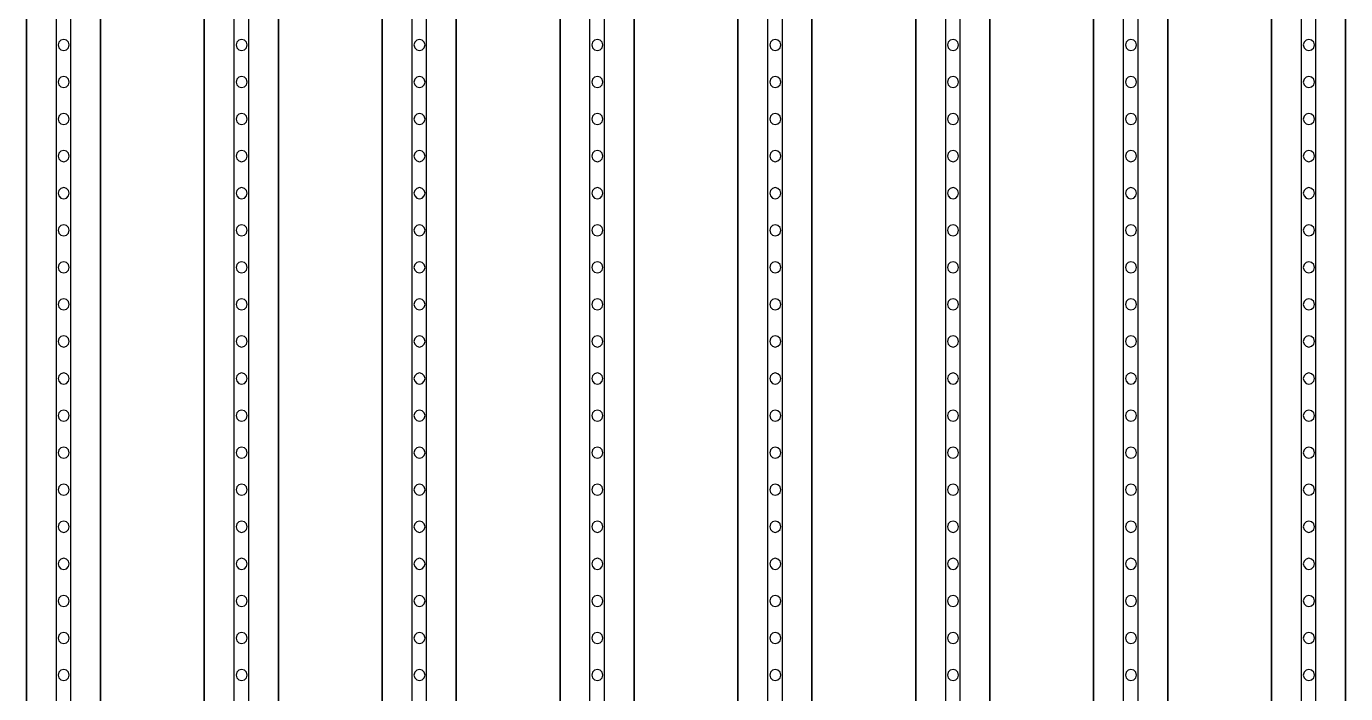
# Model space of a CAD drawing. Header units: metres. Extents: x -1550 to 1550, y -904 to 26100.
# Drawn here: x -574 to -396, y 6279 to 6369 of the extents above; entities that cross this region are included whole.
import ezdxf

# ---------------------------------------------------------------- set-up
doc = ezdxf.new("R2010")
doc.units = ezdxf.units.M
for name, color, linetype in [('Metal', 4, 'CONTINUOUS'), ('pattern_ionp', 7, 'CONTINUOUS'), ('Polyimide', 3, 'CONTINUOUS'), ('Polyimide_Negative', 5, 'CONTINUOUS')]:
    doc.layers.add(name, color=color, linetype=linetype)

msp = doc.modelspace()

# ---------------------------------------------------------------- linework, layer by layer
at = {"layer": 'Metal'}
for points in [[(-568, 4365.01), (-568, 11993.5), (-570, 11993.5), (-570, 11993.5), (-570, 4365.01)], [(-544, 4305.01), (-544, 11993.5), (-546, 11993.5), (-546, 11993.5), (-546, 4305.01)], [(-520, 4245.01), (-520, 11993.5), (-522, 11993.5), (-522, 11993.5), (-522, 4245.01)], [(-496, 4185.01), (-496, 11993.5), (-498, 11993.5), (-498, 11993.5), (-498, 4185.01)], [(-472, 4125.01), (-472, 11993.5), (-474, 11993.5), (-474, 11993.5), (-474, 4125.01)], [(-448, 4065.01), (-448, 11993.5), (-450, 11993.5), (-450, 11993.5), (-450, 4065.01)], [(-424, 4005.01), (-424, 11993.5), (-426, 11993.5), (-426, 11993.5), (-426, 4005.01)], [(-400, 3945.01), (-400, 11993.5), (-402, 11993.5), (-402, 11993.5), (-402, 3945.01)]]:
    msp.add_lwpolyline(points, dxfattribs=at)
at = {"layer": 'pattern_ionp'}
for points in [[(-568.21, 6366.45), (-568.31, 6366.83), (-568.59, 6367.1), (-568.96, 6367.2), (-569.34, 6367.1), (-569.61, 6366.83), (-569.71, 6366.45), (-569.61, 6366.08), (-569.34, 6365.8), (-568.96, 6365.7), (-568.59, 6365.8), (-568.31, 6366.08), (-568.21, 6366.45)], [(-544.21, 6366.45), (-544.31, 6366.83), (-544.59, 6367.1), (-544.96, 6367.2), (-545.34, 6367.1), (-545.61, 6366.83), (-545.71, 6366.45), (-545.61, 6366.08), (-545.34, 6365.8), (-544.96, 6365.7), (-544.59, 6365.8), (-544.31, 6366.08), (-544.21, 6366.45)], [(-520.21, 6366.45), (-520.31, 6366.83), (-520.59, 6367.1), (-520.96, 6367.2), (-521.34, 6367.1), (-521.61, 6366.83), (-521.71, 6366.45), (-521.61, 6366.08), (-521.34, 6365.8), (-520.96, 6365.7), (-520.59, 6365.8), (-520.31, 6366.08), (-520.21, 6366.45)], [(-496.21, 6366.45), (-496.31, 6366.83), (-496.59, 6367.1), (-496.96, 6367.2), (-497.34, 6367.1), (-497.61, 6366.83), (-497.71, 6366.45), (-497.61, 6366.08), (-497.34, 6365.8), (-496.96, 6365.7), (-496.59, 6365.8), (-496.31, 6366.08), (-496.21, 6366.45)], [(-472.21, 6366.45), (-472.31, 6366.83), (-472.59, 6367.1), (-472.96, 6367.2), (-473.34, 6367.1), (-473.61, 6366.83), (-473.71, 6366.45), (-473.61, 6366.08), (-473.34, 6365.8), (-472.96, 6365.7), (-472.59, 6365.8), (-472.31, 6366.08), (-472.21, 6366.45)], [(-448.21, 6366.45), (-448.31, 6366.83), (-448.59, 6367.1), (-448.96, 6367.2), (-449.34, 6367.1), (-449.61, 6366.83), (-449.71, 6366.45), (-449.61, 6366.08), (-449.34, 6365.8), (-448.96, 6365.7), (-448.59, 6365.8), (-448.31, 6366.08), (-448.21, 6366.45)], [(-424.21, 6366.45), (-424.31, 6366.83), (-424.59, 6367.1), (-424.96, 6367.2), (-425.34, 6367.1), (-425.61, 6366.83), (-425.71, 6366.45), (-425.61, 6366.08), (-425.34, 6365.8), (-424.96, 6365.7), (-424.59, 6365.8), (-424.31, 6366.08), (-424.21, 6366.45)], [(-400.21, 6366.45), (-400.31, 6366.83), (-400.59, 6367.1), (-400.96, 6367.2), (-401.34, 6367.1), (-401.61, 6366.83), (-401.71, 6366.45), (-401.61, 6366.08), (-401.34, 6365.8), (-400.96, 6365.7), (-400.59, 6365.8), (-400.31, 6366.08), (-400.21, 6366.45)], [(-568.21, 6361.45), (-568.31, 6361.83), (-568.59, 6362.1), (-568.96, 6362.2), (-569.34, 6362.1), (-569.61, 6361.83), (-569.71, 6361.45), (-569.61, 6361.08), (-569.34, 6360.8), (-568.96, 6360.7), (-568.59, 6360.8), (-568.31, 6361.08), (-568.21, 6361.45)], [(-544.21, 6361.45), (-544.31, 6361.83), (-544.59, 6362.1), (-544.96, 6362.2), (-545.34, 6362.1), (-545.61, 6361.83), (-545.71, 6361.45), (-545.61, 6361.08), (-545.34, 6360.8), (-544.96, 6360.7), (-544.59, 6360.8), (-544.31, 6361.08), (-544.21, 6361.45)], [(-520.21, 6361.45), (-520.31, 6361.83), (-520.59, 6362.1), (-520.96, 6362.2), (-521.34, 6362.1), (-521.61, 6361.83), (-521.71, 6361.45), (-521.61, 6361.08), (-521.34, 6360.8), (-520.96, 6360.7), (-520.59, 6360.8), (-520.31, 6361.08), (-520.21, 6361.45)], [(-496.21, 6361.45), (-496.31, 6361.83), (-496.59, 6362.1), (-496.96, 6362.2), (-497.34, 6362.1), (-497.61, 6361.83), (-497.71, 6361.45), (-497.61, 6361.08), (-497.34, 6360.8), (-496.96, 6360.7), (-496.59, 6360.8), (-496.31, 6361.08), (-496.21, 6361.45)], [(-472.21, 6361.45), (-472.31, 6361.83), (-472.59, 6362.1), (-472.96, 6362.2), (-473.34, 6362.1), (-473.61, 6361.83), (-473.71, 6361.45), (-473.61, 6361.08), (-473.34, 6360.8), (-472.96, 6360.7), (-472.59, 6360.8), (-472.31, 6361.08), (-472.21, 6361.45)], [(-448.21, 6361.45), (-448.31, 6361.83), (-448.59, 6362.1), (-448.96, 6362.2), (-449.34, 6362.1), (-449.61, 6361.83), (-449.71, 6361.45), (-449.61, 6361.08), (-449.34, 6360.8), (-448.96, 6360.7), (-448.59, 6360.8), (-448.31, 6361.08), (-448.21, 6361.45)], [(-424.21, 6361.45), (-424.31, 6361.83), (-424.59, 6362.1), (-424.96, 6362.2), (-425.34, 6362.1), (-425.61, 6361.83), (-425.71, 6361.45), (-425.61, 6361.08), (-425.34, 6360.8), (-424.96, 6360.7), (-424.59, 6360.8), (-424.31, 6361.08), (-424.21, 6361.45)], [(-400.21, 6361.45), (-400.31, 6361.83), (-400.59, 6362.1), (-400.96, 6362.2), (-401.34, 6362.1), (-401.61, 6361.83), (-401.71, 6361.45), (-401.61, 6361.08), (-401.34, 6360.8), (-400.96, 6360.7), (-400.59, 6360.8), (-400.31, 6361.08), (-400.21, 6361.45)], [(-568.21, 6356.45), (-568.31, 6356.83), (-568.59, 6357.1), (-568.96, 6357.2), (-569.34, 6357.1), (-569.61, 6356.83), (-569.71, 6356.45), (-569.61, 6356.08), (-569.34, 6355.8), (-568.96, 6355.7), (-568.59, 6355.8), (-568.31, 6356.08), (-568.21, 6356.45)], [(-544.21, 6356.45), (-544.31, 6356.83), (-544.59, 6357.1), (-544.96, 6357.2), (-545.34, 6357.1), (-545.61, 6356.83), (-545.71, 6356.45), (-545.61, 6356.08), (-545.34, 6355.8), (-544.96, 6355.7), (-544.59, 6355.8), (-544.31, 6356.08), (-544.21, 6356.45)], [(-520.21, 6356.45), (-520.31, 6356.83), (-520.59, 6357.1), (-520.96, 6357.2), (-521.34, 6357.1), (-521.61, 6356.83), (-521.71, 6356.45), (-521.61, 6356.08), (-521.34, 6355.8), (-520.96, 6355.7), (-520.59, 6355.8), (-520.31, 6356.08), (-520.21, 6356.45)], [(-496.21, 6356.45), (-496.31, 6356.83), (-496.59, 6357.1), (-496.96, 6357.2), (-497.34, 6357.1), (-497.61, 6356.83), (-497.71, 6356.45), (-497.61, 6356.08), (-497.34, 6355.8), (-496.96, 6355.7), (-496.59, 6355.8), (-496.31, 6356.08), (-496.21, 6356.45)], [(-472.21, 6356.45), (-472.31, 6356.83), (-472.59, 6357.1), (-472.96, 6357.2), (-473.34, 6357.1), (-473.61, 6356.83), (-473.71, 6356.45), (-473.61, 6356.08), (-473.34, 6355.8), (-472.96, 6355.7), (-472.59, 6355.8), (-472.31, 6356.08), (-472.21, 6356.45)], [(-448.21, 6356.45), (-448.31, 6356.83), (-448.59, 6357.1), (-448.96, 6357.2), (-449.34, 6357.1), (-449.61, 6356.83), (-449.71, 6356.45), (-449.61, 6356.08), (-449.34, 6355.8), (-448.96, 6355.7), (-448.59, 6355.8), (-448.31, 6356.08), (-448.21, 6356.45)], [(-424.21, 6356.45), (-424.31, 6356.83), (-424.59, 6357.1), (-424.96, 6357.2), (-425.34, 6357.1), (-425.61, 6356.83), (-425.71, 6356.45), (-425.61, 6356.08), (-425.34, 6355.8), (-424.96, 6355.7), (-424.59, 6355.8), (-424.31, 6356.08), (-424.21, 6356.45)], [(-400.21, 6356.45), (-400.31, 6356.83), (-400.59, 6357.1), (-400.96, 6357.2), (-401.34, 6357.1), (-401.61, 6356.83), (-401.71, 6356.45), (-401.61, 6356.08), (-401.34, 6355.8), (-400.96, 6355.7), (-400.59, 6355.8), (-400.31, 6356.08), (-400.21, 6356.45)], [(-568.21, 6351.45), (-568.31, 6351.83), (-568.59, 6352.1), (-568.96, 6352.2), (-569.34, 6352.1), (-569.61, 6351.83), (-569.71, 6351.45), (-569.61, 6351.08), (-569.34, 6350.8), (-568.96, 6350.7), (-568.59, 6350.8), (-568.31, 6351.08), (-568.21, 6351.45)], [(-544.21, 6351.45), (-544.31, 6351.83), (-544.59, 6352.1), (-544.96, 6352.2), (-545.34, 6352.1), (-545.61, 6351.83), (-545.71, 6351.45), (-545.61, 6351.08), (-545.34, 6350.8), (-544.96, 6350.7), (-544.59, 6350.8), (-544.31, 6351.08), (-544.21, 6351.45)], [(-520.21, 6351.45), (-520.31, 6351.83), (-520.59, 6352.1), (-520.96, 6352.2), (-521.34, 6352.1), (-521.61, 6351.83), (-521.71, 6351.45), (-521.61, 6351.08), (-521.34, 6350.8), (-520.96, 6350.7), (-520.59, 6350.8), (-520.31, 6351.08), (-520.21, 6351.45)], [(-496.21, 6351.45), (-496.31, 6351.83), (-496.59, 6352.1), (-496.96, 6352.2), (-497.34, 6352.1), (-497.61, 6351.83), (-497.71, 6351.45), (-497.61, 6351.08), (-497.34, 6350.8), (-496.96, 6350.7), (-496.59, 6350.8), (-496.31, 6351.08), (-496.21, 6351.45)], [(-472.21, 6351.45), (-472.31, 6351.83), (-472.59, 6352.1), (-472.96, 6352.2), (-473.34, 6352.1), (-473.61, 6351.83), (-473.71, 6351.45), (-473.61, 6351.08), (-473.34, 6350.8), (-472.96, 6350.7), (-472.59, 6350.8), (-472.31, 6351.08), (-472.21, 6351.45)], [(-448.21, 6351.45), (-448.31, 6351.83), (-448.59, 6352.1), (-448.96, 6352.2), (-449.34, 6352.1), (-449.61, 6351.83), (-449.71, 6351.45), (-449.61, 6351.08), (-449.34, 6350.8), (-448.96, 6350.7), (-448.59, 6350.8), (-448.31, 6351.08), (-448.21, 6351.45)], [(-424.21, 6351.45), (-424.31, 6351.83), (-424.59, 6352.1), (-424.96, 6352.2), (-425.34, 6352.1), (-425.61, 6351.83), (-425.71, 6351.45), (-425.61, 6351.08), (-425.34, 6350.8), (-424.96, 6350.7), (-424.59, 6350.8), (-424.31, 6351.08), (-424.21, 6351.45)], [(-400.21, 6351.45), (-400.31, 6351.83), (-400.59, 6352.1), (-400.96, 6352.2), (-401.34, 6352.1), (-401.61, 6351.83), (-401.71, 6351.45), (-401.61, 6351.08), (-401.34, 6350.8), (-400.96, 6350.7), (-400.59, 6350.8), (-400.31, 6351.08), (-400.21, 6351.45)], [(-568.21, 6346.45), (-568.31, 6346.83), (-568.59, 6347.1), (-568.96, 6347.2), (-569.34, 6347.1), (-569.61, 6346.83), (-569.71, 6346.45), (-569.61, 6346.08), (-569.34, 6345.8), (-568.96, 6345.7), (-568.59, 6345.8), (-568.31, 6346.08), (-568.21, 6346.45)], [(-544.21, 6346.45), (-544.31, 6346.83), (-544.59, 6347.1), (-544.96, 6347.2), (-545.34, 6347.1), (-545.61, 6346.83), (-545.71, 6346.45), (-545.61, 6346.08), (-545.34, 6345.8), (-544.96, 6345.7), (-544.59, 6345.8), (-544.31, 6346.08), (-544.21, 6346.45)], [(-520.21, 6346.45), (-520.31, 6346.83), (-520.59, 6347.1), (-520.96, 6347.2), (-521.34, 6347.1), (-521.61, 6346.83), (-521.71, 6346.45), (-521.61, 6346.08), (-521.34, 6345.8), (-520.96, 6345.7), (-520.59, 6345.8), (-520.31, 6346.08), (-520.21, 6346.45)], [(-496.21, 6346.45), (-496.31, 6346.83), (-496.59, 6347.1), (-496.96, 6347.2), (-497.34, 6347.1), (-497.61, 6346.83), (-497.71, 6346.45), (-497.61, 6346.08), (-497.34, 6345.8), (-496.96, 6345.7), (-496.59, 6345.8), (-496.31, 6346.08), (-496.21, 6346.45)], [(-472.21, 6346.45), (-472.31, 6346.83), (-472.59, 6347.1), (-472.96, 6347.2), (-473.34, 6347.1), (-473.61, 6346.83), (-473.71, 6346.45), (-473.61, 6346.08), (-473.34, 6345.8), (-472.96, 6345.7), (-472.59, 6345.8), (-472.31, 6346.08), (-472.21, 6346.45)], [(-448.21, 6346.45), (-448.31, 6346.83), (-448.59, 6347.1), (-448.96, 6347.2), (-449.34, 6347.1), (-449.61, 6346.83), (-449.71, 6346.45), (-449.61, 6346.08), (-449.34, 6345.8), (-448.96, 6345.7), (-448.59, 6345.8), (-448.31, 6346.08), (-448.21, 6346.45)], [(-424.21, 6346.45), (-424.31, 6346.83), (-424.59, 6347.1), (-424.96, 6347.2), (-425.34, 6347.1), (-425.61, 6346.83), (-425.71, 6346.45), (-425.61, 6346.08), (-425.34, 6345.8), (-424.96, 6345.7), (-424.59, 6345.8), (-424.31, 6346.08), (-424.21, 6346.45)], [(-400.21, 6346.45), (-400.31, 6346.83), (-400.59, 6347.1), (-400.96, 6347.2), (-401.34, 6347.1), (-401.61, 6346.83), (-401.71, 6346.45), (-401.61, 6346.08), (-401.34, 6345.8), (-400.96, 6345.7), (-400.59, 6345.8), (-400.31, 6346.08), (-400.21, 6346.45)], [(-568.21, 6341.45), (-568.31, 6341.83), (-568.59, 6342.1), (-568.96, 6342.2), (-569.34, 6342.1), (-569.61, 6341.83), (-569.71, 6341.45), (-569.61, 6341.08), (-569.34, 6340.8), (-568.96, 6340.7), (-568.59, 6340.8), (-568.31, 6341.08), (-568.21, 6341.45)], [(-544.21, 6341.45), (-544.31, 6341.83), (-544.59, 6342.1), (-544.96, 6342.2), (-545.34, 6342.1), (-545.61, 6341.83), (-545.71, 6341.45), (-545.61, 6341.08), (-545.34, 6340.8), (-544.96, 6340.7), (-544.59, 6340.8), (-544.31, 6341.08), (-544.21, 6341.45)], [(-520.21, 6341.45), (-520.31, 6341.83), (-520.59, 6342.1), (-520.96, 6342.2), (-521.34, 6342.1), (-521.61, 6341.83), (-521.71, 6341.45), (-521.61, 6341.08), (-521.34, 6340.8), (-520.96, 6340.7), (-520.59, 6340.8), (-520.31, 6341.08), (-520.21, 6341.45)], [(-496.21, 6341.45), (-496.31, 6341.83), (-496.59, 6342.1), (-496.96, 6342.2), (-497.34, 6342.1), (-497.61, 6341.83), (-497.71, 6341.45), (-497.61, 6341.08), (-497.34, 6340.8), (-496.96, 6340.7), (-496.59, 6340.8), (-496.31, 6341.08), (-496.21, 6341.45)], [(-472.21, 6341.45), (-472.31, 6341.83), (-472.59, 6342.1), (-472.96, 6342.2), (-473.34, 6342.1), (-473.61, 6341.83), (-473.71, 6341.45), (-473.61, 6341.08), (-473.34, 6340.8), (-472.96, 6340.7), (-472.59, 6340.8), (-472.31, 6341.08), (-472.21, 6341.45)], [(-448.21, 6341.45), (-448.31, 6341.83), (-448.59, 6342.1), (-448.96, 6342.2), (-449.34, 6342.1), (-449.61, 6341.83), (-449.71, 6341.45), (-449.61, 6341.08), (-449.34, 6340.8), (-448.96, 6340.7), (-448.59, 6340.8), (-448.31, 6341.08), (-448.21, 6341.45)], [(-424.21, 6341.45), (-424.31, 6341.83), (-424.59, 6342.1), (-424.96, 6342.2), (-425.34, 6342.1), (-425.61, 6341.83), (-425.71, 6341.45), (-425.61, 6341.08), (-425.34, 6340.8), (-424.96, 6340.7), (-424.59, 6340.8), (-424.31, 6341.08), (-424.21, 6341.45)], [(-400.21, 6341.45), (-400.31, 6341.83), (-400.59, 6342.1), (-400.96, 6342.2), (-401.34, 6342.1), (-401.61, 6341.83), (-401.71, 6341.45), (-401.61, 6341.08), (-401.34, 6340.8), (-400.96, 6340.7), (-400.59, 6340.8), (-400.31, 6341.08), (-400.21, 6341.45)], [(-568.21, 6336.45), (-568.31, 6336.83), (-568.59, 6337.1), (-568.96, 6337.2), (-569.34, 6337.1), (-569.61, 6336.83), (-569.71, 6336.45), (-569.61, 6336.08), (-569.34, 6335.8), (-568.96, 6335.7), (-568.59, 6335.8), (-568.31, 6336.08), (-568.21, 6336.45)], [(-544.21, 6336.45), (-544.31, 6336.83), (-544.59, 6337.1), (-544.96, 6337.2), (-545.34, 6337.1), (-545.61, 6336.83), (-545.71, 6336.45), (-545.61, 6336.08), (-545.34, 6335.8), (-544.96, 6335.7), (-544.59, 6335.8), (-544.31, 6336.08), (-544.21, 6336.45)], [(-520.21, 6336.45), (-520.31, 6336.83), (-520.59, 6337.1), (-520.96, 6337.2), (-521.34, 6337.1), (-521.61, 6336.83), (-521.71, 6336.45), (-521.61, 6336.08), (-521.34, 6335.8), (-520.96, 6335.7), (-520.59, 6335.8), (-520.31, 6336.08), (-520.21, 6336.45)], [(-496.21, 6336.45), (-496.31, 6336.83), (-496.59, 6337.1), (-496.96, 6337.2), (-497.34, 6337.1), (-497.61, 6336.83), (-497.71, 6336.45), (-497.61, 6336.08), (-497.34, 6335.8), (-496.96, 6335.7), (-496.59, 6335.8), (-496.31, 6336.08), (-496.21, 6336.45)], [(-472.21, 6336.45), (-472.31, 6336.83), (-472.59, 6337.1), (-472.96, 6337.2), (-473.34, 6337.1), (-473.61, 6336.83), (-473.71, 6336.45), (-473.61, 6336.08), (-473.34, 6335.8), (-472.96, 6335.7), (-472.59, 6335.8), (-472.31, 6336.08), (-472.21, 6336.45)], [(-448.21, 6336.45), (-448.31, 6336.83), (-448.59, 6337.1), (-448.96, 6337.2), (-449.34, 6337.1), (-449.61, 6336.83), (-449.71, 6336.45), (-449.61, 6336.08), (-449.34, 6335.8), (-448.96, 6335.7), (-448.59, 6335.8), (-448.31, 6336.08), (-448.21, 6336.45)], [(-424.21, 6336.45), (-424.31, 6336.83), (-424.59, 6337.1), (-424.96, 6337.2), (-425.34, 6337.1), (-425.61, 6336.83), (-425.71, 6336.45), (-425.61, 6336.08), (-425.34, 6335.8), (-424.96, 6335.7), (-424.59, 6335.8), (-424.31, 6336.08), (-424.21, 6336.45)], [(-400.21, 6336.45), (-400.31, 6336.83), (-400.59, 6337.1), (-400.96, 6337.2), (-401.34, 6337.1), (-401.61, 6336.83), (-401.71, 6336.45), (-401.61, 6336.08), (-401.34, 6335.8), (-400.96, 6335.7), (-400.59, 6335.8), (-400.31, 6336.08), (-400.21, 6336.45)], [(-568.21, 6331.45), (-568.31, 6331.83), (-568.59, 6332.1), (-568.96, 6332.2), (-569.34, 6332.1), (-569.61, 6331.83), (-569.71, 6331.45), (-569.61, 6331.08), (-569.34, 6330.8), (-568.96, 6330.7), (-568.59, 6330.8), (-568.31, 6331.08), (-568.21, 6331.45)], [(-544.21, 6331.45), (-544.31, 6331.83), (-544.59, 6332.1), (-544.96, 6332.2), (-545.34, 6332.1), (-545.61, 6331.83), (-545.71, 6331.45), (-545.61, 6331.08), (-545.34, 6330.8), (-544.96, 6330.7), (-544.59, 6330.8), (-544.31, 6331.08), (-544.21, 6331.45)], [(-520.21, 6331.45), (-520.31, 6331.83), (-520.59, 6332.1), (-520.96, 6332.2), (-521.34, 6332.1), (-521.61, 6331.83), (-521.71, 6331.45), (-521.61, 6331.08), (-521.34, 6330.8), (-520.96, 6330.7), (-520.59, 6330.8), (-520.31, 6331.08), (-520.21, 6331.45)], [(-496.21, 6331.45), (-496.31, 6331.83), (-496.59, 6332.1), (-496.96, 6332.2), (-497.34, 6332.1), (-497.61, 6331.83), (-497.71, 6331.45), (-497.61, 6331.08), (-497.34, 6330.8), (-496.96, 6330.7), (-496.59, 6330.8), (-496.31, 6331.08), (-496.21, 6331.45)], [(-472.21, 6331.45), (-472.31, 6331.83), (-472.59, 6332.1), (-472.96, 6332.2), (-473.34, 6332.1), (-473.61, 6331.83), (-473.71, 6331.45), (-473.61, 6331.08), (-473.34, 6330.8), (-472.96, 6330.7), (-472.59, 6330.8), (-472.31, 6331.08), (-472.21, 6331.45)], [(-448.21, 6331.45), (-448.31, 6331.83), (-448.59, 6332.1), (-448.96, 6332.2), (-449.34, 6332.1), (-449.61, 6331.83), (-449.71, 6331.45), (-449.61, 6331.08), (-449.34, 6330.8), (-448.96, 6330.7), (-448.59, 6330.8), (-448.31, 6331.08), (-448.21, 6331.45)], [(-424.21, 6331.45), (-424.31, 6331.83), (-424.59, 6332.1), (-424.96, 6332.2), (-425.34, 6332.1), (-425.61, 6331.83), (-425.71, 6331.45), (-425.61, 6331.08), (-425.34, 6330.8), (-424.96, 6330.7), (-424.59, 6330.8), (-424.31, 6331.08), (-424.21, 6331.45)], [(-400.21, 6331.45), (-400.31, 6331.83), (-400.59, 6332.1), (-400.96, 6332.2), (-401.34, 6332.1), (-401.61, 6331.83), (-401.71, 6331.45), (-401.61, 6331.08), (-401.34, 6330.8), (-400.96, 6330.7), (-400.59, 6330.8), (-400.31, 6331.08), (-400.21, 6331.45)], [(-568.21, 6326.45), (-568.31, 6326.83), (-568.59, 6327.1), (-568.96, 6327.2), (-569.34, 6327.1), (-569.61, 6326.83), (-569.71, 6326.45), (-569.61, 6326.08), (-569.34, 6325.8), (-568.96, 6325.7), (-568.59, 6325.8), (-568.31, 6326.08), (-568.21, 6326.45)], [(-544.21, 6326.45), (-544.31, 6326.83), (-544.59, 6327.1), (-544.96, 6327.2), (-545.34, 6327.1), (-545.61, 6326.83), (-545.71, 6326.45), (-545.61, 6326.08), (-545.34, 6325.8), (-544.96, 6325.7), (-544.59, 6325.8), (-544.31, 6326.08), (-544.21, 6326.45)], [(-520.21, 6326.45), (-520.31, 6326.83), (-520.59, 6327.1), (-520.96, 6327.2), (-521.34, 6327.1), (-521.61, 6326.83), (-521.71, 6326.45), (-521.61, 6326.08), (-521.34, 6325.8), (-520.96, 6325.7), (-520.59, 6325.8), (-520.31, 6326.08), (-520.21, 6326.45)], [(-496.21, 6326.45), (-496.31, 6326.83), (-496.59, 6327.1), (-496.96, 6327.2), (-497.34, 6327.1), (-497.61, 6326.83), (-497.71, 6326.45), (-497.61, 6326.08), (-497.34, 6325.8), (-496.96, 6325.7), (-496.59, 6325.8), (-496.31, 6326.08), (-496.21, 6326.45)], [(-472.21, 6326.45), (-472.31, 6326.83), (-472.59, 6327.1), (-472.96, 6327.2), (-473.34, 6327.1), (-473.61, 6326.83), (-473.71, 6326.45), (-473.61, 6326.08), (-473.34, 6325.8), (-472.96, 6325.7), (-472.59, 6325.8), (-472.31, 6326.08), (-472.21, 6326.45)], [(-448.21, 6326.45), (-448.31, 6326.83), (-448.59, 6327.1), (-448.96, 6327.2), (-449.34, 6327.1), (-449.61, 6326.83), (-449.71, 6326.45), (-449.61, 6326.08), (-449.34, 6325.8), (-448.96, 6325.7), (-448.59, 6325.8), (-448.31, 6326.08), (-448.21, 6326.45)], [(-424.21, 6326.45), (-424.31, 6326.83), (-424.59, 6327.1), (-424.96, 6327.2), (-425.34, 6327.1), (-425.61, 6326.83), (-425.71, 6326.45), (-425.61, 6326.08), (-425.34, 6325.8), (-424.96, 6325.7), (-424.59, 6325.8), (-424.31, 6326.08), (-424.21, 6326.45)], [(-400.21, 6326.45), (-400.31, 6326.83), (-400.59, 6327.1), (-400.96, 6327.2), (-401.34, 6327.1), (-401.61, 6326.83), (-401.71, 6326.45), (-401.61, 6326.08), (-401.34, 6325.8), (-400.96, 6325.7), (-400.59, 6325.8), (-400.31, 6326.08), (-400.21, 6326.45)], [(-568.21, 6321.45), (-568.31, 6321.83), (-568.59, 6322.1), (-568.96, 6322.2), (-569.34, 6322.1), (-569.61, 6321.83), (-569.71, 6321.45), (-569.61, 6321.08), (-569.34, 6320.8), (-568.96, 6320.7), (-568.59, 6320.8), (-568.31, 6321.08), (-568.21, 6321.45)], [(-544.21, 6321.45), (-544.31, 6321.83), (-544.59, 6322.1), (-544.96, 6322.2), (-545.34, 6322.1), (-545.61, 6321.83), (-545.71, 6321.45), (-545.61, 6321.08), (-545.34, 6320.8), (-544.96, 6320.7), (-544.59, 6320.8), (-544.31, 6321.08), (-544.21, 6321.45)], [(-520.21, 6321.45), (-520.31, 6321.83), (-520.59, 6322.1), (-520.96, 6322.2), (-521.34, 6322.1), (-521.61, 6321.83), (-521.71, 6321.45), (-521.61, 6321.08), (-521.34, 6320.8), (-520.96, 6320.7), (-520.59, 6320.8), (-520.31, 6321.08), (-520.21, 6321.45)], [(-496.21, 6321.45), (-496.31, 6321.83), (-496.59, 6322.1), (-496.96, 6322.2), (-497.34, 6322.1), (-497.61, 6321.83), (-497.71, 6321.45), (-497.61, 6321.08), (-497.34, 6320.8), (-496.96, 6320.7), (-496.59, 6320.8), (-496.31, 6321.08), (-496.21, 6321.45)], [(-472.21, 6321.45), (-472.31, 6321.83), (-472.59, 6322.1), (-472.96, 6322.2), (-473.34, 6322.1), (-473.61, 6321.83), (-473.71, 6321.45), (-473.61, 6321.08), (-473.34, 6320.8), (-472.96, 6320.7), (-472.59, 6320.8), (-472.31, 6321.08), (-472.21, 6321.45)], [(-448.21, 6321.45), (-448.31, 6321.83), (-448.59, 6322.1), (-448.96, 6322.2), (-449.34, 6322.1), (-449.61, 6321.83), (-449.71, 6321.45), (-449.61, 6321.08), (-449.34, 6320.8), (-448.96, 6320.7), (-448.59, 6320.8), (-448.31, 6321.08), (-448.21, 6321.45)], [(-424.21, 6321.45), (-424.31, 6321.83), (-424.59, 6322.1), (-424.96, 6322.2), (-425.34, 6322.1), (-425.61, 6321.83), (-425.71, 6321.45), (-425.61, 6321.08), (-425.34, 6320.8), (-424.96, 6320.7), (-424.59, 6320.8), (-424.31, 6321.08), (-424.21, 6321.45)], [(-400.21, 6321.45), (-400.31, 6321.83), (-400.59, 6322.1), (-400.96, 6322.2), (-401.34, 6322.1), (-401.61, 6321.83), (-401.71, 6321.45), (-401.61, 6321.08), (-401.34, 6320.8), (-400.96, 6320.7), (-400.59, 6320.8), (-400.31, 6321.08), (-400.21, 6321.45)], [(-568.21, 6316.45), (-568.31, 6316.83), (-568.59, 6317.1), (-568.96, 6317.2), (-569.34, 6317.1), (-569.61, 6316.83), (-569.71, 6316.45), (-569.61, 6316.08), (-569.34, 6315.8), (-568.96, 6315.7), (-568.59, 6315.8), (-568.31, 6316.08), (-568.21, 6316.45)], [(-544.21, 6316.45), (-544.31, 6316.83), (-544.59, 6317.1), (-544.96, 6317.2), (-545.34, 6317.1), (-545.61, 6316.83), (-545.71, 6316.45), (-545.61, 6316.08), (-545.34, 6315.8), (-544.96, 6315.7), (-544.59, 6315.8), (-544.31, 6316.08), (-544.21, 6316.45)], [(-520.21, 6316.45), (-520.31, 6316.83), (-520.59, 6317.1), (-520.96, 6317.2), (-521.34, 6317.1), (-521.61, 6316.83), (-521.71, 6316.45), (-521.61, 6316.08), (-521.34, 6315.8), (-520.96, 6315.7), (-520.59, 6315.8), (-520.31, 6316.08), (-520.21, 6316.45)], [(-496.21, 6316.45), (-496.31, 6316.83), (-496.59, 6317.1), (-496.96, 6317.2), (-497.34, 6317.1), (-497.61, 6316.83), (-497.71, 6316.45), (-497.61, 6316.08), (-497.34, 6315.8), (-496.96, 6315.7), (-496.59, 6315.8), (-496.31, 6316.08), (-496.21, 6316.45)], [(-472.21, 6316.45), (-472.31, 6316.83), (-472.59, 6317.1), (-472.96, 6317.2), (-473.34, 6317.1), (-473.61, 6316.83), (-473.71, 6316.45), (-473.61, 6316.08), (-473.34, 6315.8), (-472.96, 6315.7), (-472.59, 6315.8), (-472.31, 6316.08), (-472.21, 6316.45)], [(-448.21, 6316.45), (-448.31, 6316.83), (-448.59, 6317.1), (-448.96, 6317.2), (-449.34, 6317.1), (-449.61, 6316.83), (-449.71, 6316.45), (-449.61, 6316.08), (-449.34, 6315.8), (-448.96, 6315.7), (-448.59, 6315.8), (-448.31, 6316.08), (-448.21, 6316.45)], [(-424.21, 6316.45), (-424.31, 6316.83), (-424.59, 6317.1), (-424.96, 6317.2), (-425.34, 6317.1), (-425.61, 6316.83), (-425.71, 6316.45), (-425.61, 6316.08), (-425.34, 6315.8), (-424.96, 6315.7), (-424.59, 6315.8), (-424.31, 6316.08), (-424.21, 6316.45)], [(-400.21, 6316.45), (-400.31, 6316.83), (-400.59, 6317.1), (-400.96, 6317.2), (-401.34, 6317.1), (-401.61, 6316.83), (-401.71, 6316.45), (-401.61, 6316.08), (-401.34, 6315.8), (-400.96, 6315.7), (-400.59, 6315.8), (-400.31, 6316.08), (-400.21, 6316.45)], [(-568.21, 6311.45), (-568.31, 6311.83), (-568.59, 6312.1), (-568.96, 6312.2), (-569.34, 6312.1), (-569.61, 6311.83), (-569.71, 6311.45), (-569.61, 6311.08), (-569.34, 6310.8), (-568.96, 6310.7), (-568.59, 6310.8), (-568.31, 6311.08), (-568.21, 6311.45)], [(-544.21, 6311.45), (-544.31, 6311.83), (-544.59, 6312.1), (-544.96, 6312.2), (-545.34, 6312.1), (-545.61, 6311.83), (-545.71, 6311.45), (-545.61, 6311.08), (-545.34, 6310.8), (-544.96, 6310.7), (-544.59, 6310.8), (-544.31, 6311.08), (-544.21, 6311.45)], [(-520.21, 6311.45), (-520.31, 6311.83), (-520.59, 6312.1), (-520.96, 6312.2), (-521.34, 6312.1), (-521.61, 6311.83), (-521.71, 6311.45), (-521.61, 6311.08), (-521.34, 6310.8), (-520.96, 6310.7), (-520.59, 6310.8), (-520.31, 6311.08), (-520.21, 6311.45)], [(-496.21, 6311.45), (-496.31, 6311.83), (-496.59, 6312.1), (-496.96, 6312.2), (-497.34, 6312.1), (-497.61, 6311.83), (-497.71, 6311.45), (-497.61, 6311.08), (-497.34, 6310.8), (-496.96, 6310.7), (-496.59, 6310.8), (-496.31, 6311.08), (-496.21, 6311.45)], [(-472.21, 6311.45), (-472.31, 6311.83), (-472.59, 6312.1), (-472.96, 6312.2), (-473.34, 6312.1), (-473.61, 6311.83), (-473.71, 6311.45), (-473.61, 6311.08), (-473.34, 6310.8), (-472.96, 6310.7), (-472.59, 6310.8), (-472.31, 6311.08), (-472.21, 6311.45)], [(-448.21, 6311.45), (-448.31, 6311.83), (-448.59, 6312.1), (-448.96, 6312.2), (-449.34, 6312.1), (-449.61, 6311.83), (-449.71, 6311.45), (-449.61, 6311.08), (-449.34, 6310.8), (-448.96, 6310.7), (-448.59, 6310.8), (-448.31, 6311.08), (-448.21, 6311.45)], [(-424.21, 6311.45), (-424.31, 6311.83), (-424.59, 6312.1), (-424.96, 6312.2), (-425.34, 6312.1), (-425.61, 6311.83), (-425.71, 6311.45), (-425.61, 6311.08), (-425.34, 6310.8), (-424.96, 6310.7), (-424.59, 6310.8), (-424.31, 6311.08), (-424.21, 6311.45)], [(-400.21, 6311.45), (-400.31, 6311.83), (-400.59, 6312.1), (-400.96, 6312.2), (-401.34, 6312.1), (-401.61, 6311.83), (-401.71, 6311.45), (-401.61, 6311.08), (-401.34, 6310.8), (-400.96, 6310.7), (-400.59, 6310.8), (-400.31, 6311.08), (-400.21, 6311.45)], [(-568.21, 6306.45), (-568.31, 6306.83), (-568.59, 6307.1), (-568.96, 6307.2), (-569.34, 6307.1), (-569.61, 6306.83), (-569.71, 6306.45), (-569.61, 6306.08), (-569.34, 6305.8), (-568.96, 6305.7), (-568.59, 6305.8), (-568.31, 6306.08), (-568.21, 6306.45)], [(-544.21, 6306.45), (-544.31, 6306.83), (-544.59, 6307.1), (-544.96, 6307.2), (-545.34, 6307.1), (-545.61, 6306.83), (-545.71, 6306.45), (-545.61, 6306.08), (-545.34, 6305.8), (-544.96, 6305.7), (-544.59, 6305.8), (-544.31, 6306.08), (-544.21, 6306.45)], [(-520.21, 6306.45), (-520.31, 6306.83), (-520.59, 6307.1), (-520.96, 6307.2), (-521.34, 6307.1), (-521.61, 6306.83), (-521.71, 6306.45), (-521.61, 6306.08), (-521.34, 6305.8), (-520.96, 6305.7), (-520.59, 6305.8), (-520.31, 6306.08), (-520.21, 6306.45)], [(-496.21, 6306.45), (-496.31, 6306.83), (-496.59, 6307.1), (-496.96, 6307.2), (-497.34, 6307.1), (-497.61, 6306.83), (-497.71, 6306.45), (-497.61, 6306.08), (-497.34, 6305.8), (-496.96, 6305.7), (-496.59, 6305.8), (-496.31, 6306.08), (-496.21, 6306.45)], [(-472.21, 6306.45), (-472.31, 6306.83), (-472.59, 6307.1), (-472.96, 6307.2), (-473.34, 6307.1), (-473.61, 6306.83), (-473.71, 6306.45), (-473.61, 6306.08), (-473.34, 6305.8), (-472.96, 6305.7), (-472.59, 6305.8), (-472.31, 6306.08), (-472.21, 6306.45)], [(-448.21, 6306.45), (-448.31, 6306.83), (-448.59, 6307.1), (-448.96, 6307.2), (-449.34, 6307.1), (-449.61, 6306.83), (-449.71, 6306.45), (-449.61, 6306.08), (-449.34, 6305.8), (-448.96, 6305.7), (-448.59, 6305.8), (-448.31, 6306.08), (-448.21, 6306.45)], [(-424.21, 6306.45), (-424.31, 6306.83), (-424.59, 6307.1), (-424.96, 6307.2), (-425.34, 6307.1), (-425.61, 6306.83), (-425.71, 6306.45), (-425.61, 6306.08), (-425.34, 6305.8), (-424.96, 6305.7), (-424.59, 6305.8), (-424.31, 6306.08), (-424.21, 6306.45)], [(-400.21, 6306.45), (-400.31, 6306.83), (-400.59, 6307.1), (-400.96, 6307.2), (-401.34, 6307.1), (-401.61, 6306.83), (-401.71, 6306.45), (-401.61, 6306.08), (-401.34, 6305.8), (-400.96, 6305.7), (-400.59, 6305.8), (-400.31, 6306.08), (-400.21, 6306.45)], [(-568.21, 6301.45), (-568.31, 6301.83), (-568.59, 6302.1), (-568.96, 6302.2), (-569.34, 6302.1), (-569.61, 6301.83), (-569.71, 6301.45), (-569.61, 6301.08), (-569.34, 6300.8), (-568.96, 6300.7), (-568.59, 6300.8), (-568.31, 6301.08), (-568.21, 6301.45)], [(-544.21, 6301.45), (-544.31, 6301.83), (-544.59, 6302.1), (-544.96, 6302.2), (-545.34, 6302.1), (-545.61, 6301.83), (-545.71, 6301.45), (-545.61, 6301.08), (-545.34, 6300.8), (-544.96, 6300.7), (-544.59, 6300.8), (-544.31, 6301.08), (-544.21, 6301.45)], [(-520.21, 6301.45), (-520.31, 6301.83), (-520.59, 6302.1), (-520.96, 6302.2), (-521.34, 6302.1), (-521.61, 6301.83), (-521.71, 6301.45), (-521.61, 6301.08), (-521.34, 6300.8), (-520.96, 6300.7), (-520.59, 6300.8), (-520.31, 6301.08), (-520.21, 6301.45)], [(-496.21, 6301.45), (-496.31, 6301.83), (-496.59, 6302.1), (-496.96, 6302.2), (-497.34, 6302.1), (-497.61, 6301.83), (-497.71, 6301.45), (-497.61, 6301.08), (-497.34, 6300.8), (-496.96, 6300.7), (-496.59, 6300.8), (-496.31, 6301.08), (-496.21, 6301.45)], [(-472.21, 6301.45), (-472.31, 6301.83), (-472.59, 6302.1), (-472.96, 6302.2), (-473.34, 6302.1), (-473.61, 6301.83), (-473.71, 6301.45), (-473.61, 6301.08), (-473.34, 6300.8), (-472.96, 6300.7), (-472.59, 6300.8), (-472.31, 6301.08), (-472.21, 6301.45)], [(-448.21, 6301.45), (-448.31, 6301.83), (-448.59, 6302.1), (-448.96, 6302.2), (-449.34, 6302.1), (-449.61, 6301.83), (-449.71, 6301.45), (-449.61, 6301.08), (-449.34, 6300.8), (-448.96, 6300.7), (-448.59, 6300.8), (-448.31, 6301.08), (-448.21, 6301.45)], [(-424.21, 6301.45), (-424.31, 6301.83), (-424.59, 6302.1), (-424.96, 6302.2), (-425.34, 6302.1), (-425.61, 6301.83), (-425.71, 6301.45), (-425.61, 6301.08), (-425.34, 6300.8), (-424.96, 6300.7), (-424.59, 6300.8), (-424.31, 6301.08), (-424.21, 6301.45)], [(-400.21, 6301.45), (-400.31, 6301.83), (-400.59, 6302.1), (-400.96, 6302.2), (-401.34, 6302.1), (-401.61, 6301.83), (-401.71, 6301.45), (-401.61, 6301.08), (-401.34, 6300.8), (-400.96, 6300.7), (-400.59, 6300.8), (-400.31, 6301.08), (-400.21, 6301.45)], [(-568.21, 6296.45), (-568.31, 6296.83), (-568.59, 6297.1), (-568.96, 6297.2), (-569.34, 6297.1), (-569.61, 6296.83), (-569.71, 6296.45), (-569.61, 6296.08), (-569.34, 6295.8), (-568.96, 6295.7), (-568.59, 6295.8), (-568.31, 6296.08), (-568.21, 6296.45)], [(-544.21, 6296.45), (-544.31, 6296.83), (-544.59, 6297.1), (-544.96, 6297.2), (-545.34, 6297.1), (-545.61, 6296.83), (-545.71, 6296.45), (-545.61, 6296.08), (-545.34, 6295.8), (-544.96, 6295.7), (-544.59, 6295.8), (-544.31, 6296.08), (-544.21, 6296.45)], [(-520.21, 6296.45), (-520.31, 6296.83), (-520.59, 6297.1), (-520.96, 6297.2), (-521.34, 6297.1), (-521.61, 6296.83), (-521.71, 6296.45), (-521.61, 6296.08), (-521.34, 6295.8), (-520.96, 6295.7), (-520.59, 6295.8), (-520.31, 6296.08), (-520.21, 6296.45)], [(-496.21, 6296.45), (-496.31, 6296.83), (-496.59, 6297.1), (-496.96, 6297.2), (-497.34, 6297.1), (-497.61, 6296.83), (-497.71, 6296.45), (-497.61, 6296.08), (-497.34, 6295.8), (-496.96, 6295.7), (-496.59, 6295.8), (-496.31, 6296.08), (-496.21, 6296.45)], [(-472.21, 6296.45), (-472.31, 6296.83), (-472.59, 6297.1), (-472.96, 6297.2), (-473.34, 6297.1), (-473.61, 6296.83), (-473.71, 6296.45), (-473.61, 6296.08), (-473.34, 6295.8), (-472.96, 6295.7), (-472.59, 6295.8), (-472.31, 6296.08), (-472.21, 6296.45)], [(-448.21, 6296.45), (-448.31, 6296.83), (-448.59, 6297.1), (-448.96, 6297.2), (-449.34, 6297.1), (-449.61, 6296.83), (-449.71, 6296.45), (-449.61, 6296.08), (-449.34, 6295.8), (-448.96, 6295.7), (-448.59, 6295.8), (-448.31, 6296.08), (-448.21, 6296.45)], [(-424.21, 6296.45), (-424.31, 6296.83), (-424.59, 6297.1), (-424.96, 6297.2), (-425.34, 6297.1), (-425.61, 6296.83), (-425.71, 6296.45), (-425.61, 6296.08), (-425.34, 6295.8), (-424.96, 6295.7), (-424.59, 6295.8), (-424.31, 6296.08), (-424.21, 6296.45)], [(-400.21, 6296.45), (-400.31, 6296.83), (-400.59, 6297.1), (-400.96, 6297.2), (-401.34, 6297.1), (-401.61, 6296.83), (-401.71, 6296.45), (-401.61, 6296.08), (-401.34, 6295.8), (-400.96, 6295.7), (-400.59, 6295.8), (-400.31, 6296.08), (-400.21, 6296.45)], [(-568.21, 6291.45), (-568.31, 6291.83), (-568.59, 6292.1), (-568.96, 6292.2), (-569.34, 6292.1), (-569.61, 6291.83), (-569.71, 6291.45), (-569.61, 6291.08), (-569.34, 6290.8), (-568.96, 6290.7), (-568.59, 6290.8), (-568.31, 6291.08), (-568.21, 6291.45)], [(-544.21, 6291.45), (-544.31, 6291.83), (-544.59, 6292.1), (-544.96, 6292.2), (-545.34, 6292.1), (-545.61, 6291.83), (-545.71, 6291.45), (-545.61, 6291.08), (-545.34, 6290.8), (-544.96, 6290.7), (-544.59, 6290.8), (-544.31, 6291.08), (-544.21, 6291.45)], [(-520.21, 6291.45), (-520.31, 6291.83), (-520.59, 6292.1), (-520.96, 6292.2), (-521.34, 6292.1), (-521.61, 6291.83), (-521.71, 6291.45), (-521.61, 6291.08), (-521.34, 6290.8), (-520.96, 6290.7), (-520.59, 6290.8), (-520.31, 6291.08), (-520.21, 6291.45)], [(-496.21, 6291.45), (-496.31, 6291.83), (-496.59, 6292.1), (-496.96, 6292.2), (-497.34, 6292.1), (-497.61, 6291.83), (-497.71, 6291.45), (-497.61, 6291.08), (-497.34, 6290.8), (-496.96, 6290.7), (-496.59, 6290.8), (-496.31, 6291.08), (-496.21, 6291.45)], [(-472.21, 6291.45), (-472.31, 6291.83), (-472.59, 6292.1), (-472.96, 6292.2), (-473.34, 6292.1), (-473.61, 6291.83), (-473.71, 6291.45), (-473.61, 6291.08), (-473.34, 6290.8), (-472.96, 6290.7), (-472.59, 6290.8), (-472.31, 6291.08), (-472.21, 6291.45)], [(-448.21, 6291.45), (-448.31, 6291.83), (-448.59, 6292.1), (-448.96, 6292.2), (-449.34, 6292.1), (-449.61, 6291.83), (-449.71, 6291.45), (-449.61, 6291.08), (-449.34, 6290.8), (-448.96, 6290.7), (-448.59, 6290.8), (-448.31, 6291.08), (-448.21, 6291.45)], [(-424.21, 6291.45), (-424.31, 6291.83), (-424.59, 6292.1), (-424.96, 6292.2), (-425.34, 6292.1), (-425.61, 6291.83), (-425.71, 6291.45), (-425.61, 6291.08), (-425.34, 6290.8), (-424.96, 6290.7), (-424.59, 6290.8), (-424.31, 6291.08), (-424.21, 6291.45)], [(-400.21, 6291.45), (-400.31, 6291.83), (-400.59, 6292.1), (-400.96, 6292.2), (-401.34, 6292.1), (-401.61, 6291.83), (-401.71, 6291.45), (-401.61, 6291.08), (-401.34, 6290.8), (-400.96, 6290.7), (-400.59, 6290.8), (-400.31, 6291.08), (-400.21, 6291.45)], [(-568.21, 6286.45), (-568.31, 6286.83), (-568.59, 6287.1), (-568.96, 6287.2), (-569.34, 6287.1), (-569.61, 6286.83), (-569.71, 6286.45), (-569.61, 6286.08), (-569.34, 6285.8), (-568.96, 6285.7), (-568.59, 6285.8), (-568.31, 6286.08), (-568.21, 6286.45)], [(-544.21, 6286.45), (-544.31, 6286.83), (-544.59, 6287.1), (-544.96, 6287.2), (-545.34, 6287.1), (-545.61, 6286.83), (-545.71, 6286.45), (-545.61, 6286.08), (-545.34, 6285.8), (-544.96, 6285.7), (-544.59, 6285.8), (-544.31, 6286.08), (-544.21, 6286.45)], [(-520.21, 6286.45), (-520.31, 6286.83), (-520.59, 6287.1), (-520.96, 6287.2), (-521.34, 6287.1), (-521.61, 6286.83), (-521.71, 6286.45), (-521.61, 6286.08), (-521.34, 6285.8), (-520.96, 6285.7), (-520.59, 6285.8), (-520.31, 6286.08), (-520.21, 6286.45)], [(-496.21, 6286.45), (-496.31, 6286.83), (-496.59, 6287.1), (-496.96, 6287.2), (-497.34, 6287.1), (-497.61, 6286.83), (-497.71, 6286.45), (-497.61, 6286.08), (-497.34, 6285.8), (-496.96, 6285.7), (-496.59, 6285.8), (-496.31, 6286.08), (-496.21, 6286.45)], [(-472.21, 6286.45), (-472.31, 6286.83), (-472.59, 6287.1), (-472.96, 6287.2), (-473.34, 6287.1), (-473.61, 6286.83), (-473.71, 6286.45), (-473.61, 6286.08), (-473.34, 6285.8), (-472.96, 6285.7), (-472.59, 6285.8), (-472.31, 6286.08), (-472.21, 6286.45)], [(-448.21, 6286.45), (-448.31, 6286.83), (-448.59, 6287.1), (-448.96, 6287.2), (-449.34, 6287.1), (-449.61, 6286.83), (-449.71, 6286.45), (-449.61, 6286.08), (-449.34, 6285.8), (-448.96, 6285.7), (-448.59, 6285.8), (-448.31, 6286.08), (-448.21, 6286.45)], [(-424.21, 6286.45), (-424.31, 6286.83), (-424.59, 6287.1), (-424.96, 6287.2), (-425.34, 6287.1), (-425.61, 6286.83), (-425.71, 6286.45), (-425.61, 6286.08), (-425.34, 6285.8), (-424.96, 6285.7), (-424.59, 6285.8), (-424.31, 6286.08), (-424.21, 6286.45)], [(-400.21, 6286.45), (-400.31, 6286.83), (-400.59, 6287.1), (-400.96, 6287.2), (-401.34, 6287.1), (-401.61, 6286.83), (-401.71, 6286.45), (-401.61, 6286.08), (-401.34, 6285.8), (-400.96, 6285.7), (-400.59, 6285.8), (-400.31, 6286.08), (-400.21, 6286.45)], [(-568.21, 6281.45), (-568.31, 6281.83), (-568.59, 6282.1), (-568.96, 6282.2), (-569.34, 6282.1), (-569.61, 6281.83), (-569.71, 6281.45), (-569.61, 6281.08), (-569.34, 6280.8), (-568.96, 6280.7), (-568.59, 6280.8), (-568.31, 6281.08), (-568.21, 6281.45)], [(-544.21, 6281.45), (-544.31, 6281.83), (-544.59, 6282.1), (-544.96, 6282.2), (-545.34, 6282.1), (-545.61, 6281.83), (-545.71, 6281.45), (-545.61, 6281.08), (-545.34, 6280.8), (-544.96, 6280.7), (-544.59, 6280.8), (-544.31, 6281.08), (-544.21, 6281.45)], [(-520.21, 6281.45), (-520.31, 6281.83), (-520.59, 6282.1), (-520.96, 6282.2), (-521.34, 6282.1), (-521.61, 6281.83), (-521.71, 6281.45), (-521.61, 6281.08), (-521.34, 6280.8), (-520.96, 6280.7), (-520.59, 6280.8), (-520.31, 6281.08), (-520.21, 6281.45)], [(-496.21, 6281.45), (-496.31, 6281.83), (-496.59, 6282.1), (-496.96, 6282.2), (-497.34, 6282.1), (-497.61, 6281.83), (-497.71, 6281.45), (-497.61, 6281.08), (-497.34, 6280.8), (-496.96, 6280.7), (-496.59, 6280.8), (-496.31, 6281.08), (-496.21, 6281.45)], [(-472.21, 6281.45), (-472.31, 6281.83), (-472.59, 6282.1), (-472.96, 6282.2), (-473.34, 6282.1), (-473.61, 6281.83), (-473.71, 6281.45), (-473.61, 6281.08), (-473.34, 6280.8), (-472.96, 6280.7), (-472.59, 6280.8), (-472.31, 6281.08), (-472.21, 6281.45)], [(-448.21, 6281.45), (-448.31, 6281.83), (-448.59, 6282.1), (-448.96, 6282.2), (-449.34, 6282.1), (-449.61, 6281.83), (-449.71, 6281.45), (-449.61, 6281.08), (-449.34, 6280.8), (-448.96, 6280.7), (-448.59, 6280.8), (-448.31, 6281.08), (-448.21, 6281.45)], [(-424.21, 6281.45), (-424.31, 6281.83), (-424.59, 6282.1), (-424.96, 6282.2), (-425.34, 6282.1), (-425.61, 6281.83), (-425.71, 6281.45), (-425.61, 6281.08), (-425.34, 6280.8), (-424.96, 6280.7), (-424.59, 6280.8), (-424.31, 6281.08), (-424.21, 6281.45)], [(-400.21, 6281.45), (-400.31, 6281.83), (-400.59, 6282.1), (-400.96, 6282.2), (-401.34, 6282.1), (-401.61, 6281.83), (-401.71, 6281.45), (-401.61, 6281.08), (-401.34, 6280.8), (-400.96, 6280.7), (-400.59, 6280.8), (-400.31, 6281.08), (-400.21, 6281.45)]]:
    msp.add_lwpolyline(points, close=True, dxfattribs=at)
at = {"layer": 'Polyimide'}
for points in [[(-574, 4369.01), (-574, 11978.5)], [(-564, 11978.5), (-564, 4369.01)], [(-550, 4309.01), (-550, 11978.5)], [(-540, 11978.5), (-540, 4309.01)], [(-526, 4249.01), (-526, 11978.5)], [(-516, 11978.5), (-516, 4249.01)], [(-502, 4189.01), (-502, 11978.5)], [(-492, 11978.5), (-492, 4189.01)], [(-478, 4129.01), (-478, 11978.5)], [(-468, 11978.5), (-468, 4129.01)], [(-454, 4069.01), (-454, 11978.5)], [(-444, 11978.5), (-444, 4069.01)], [(-430, 4009.01), (-430, 11978.5)], [(-420, 11978.5), (-420, 4009.01)], [(-406, 3949.01), (-406, 11978.5)], [(-396, 11978.5), (-396, 3949.01)]]:
    msp.add_lwpolyline(points, dxfattribs=at)
at = {"layer": 'Polyimide_Negative'}
for points in [[(-574, 11978.5), (-574, 4369.01)], [(-564, 4369.01), (-564, 11978.5)], [(-550, 11978.5), (-550, 4309.01)], [(-540, 4309.01), (-540, 11978.5)], [(-526, 11978.5), (-526, 4249.01)], [(-516, 4249.01), (-516, 11978.5)], [(-502, 11978.5), (-502, 4189.01)], [(-492, 4189.01), (-492, 11978.5)], [(-478, 11978.5), (-478, 4129.01)], [(-468, 4129.01), (-468, 11978.5)], [(-454, 11978.5), (-454, 4069.01)], [(-444, 4069.01), (-444, 11978.5)], [(-430, 11978.5), (-430, 4009.01)], [(-420, 4009.01), (-420, 11978.5)], [(-406, 11978.5), (-406, 3949.01)], [(-396, 3949.01), (-396, 11978.5)]]:
    msp.add_lwpolyline(points, dxfattribs=at)

doc.saveas('drawing.dxf')
